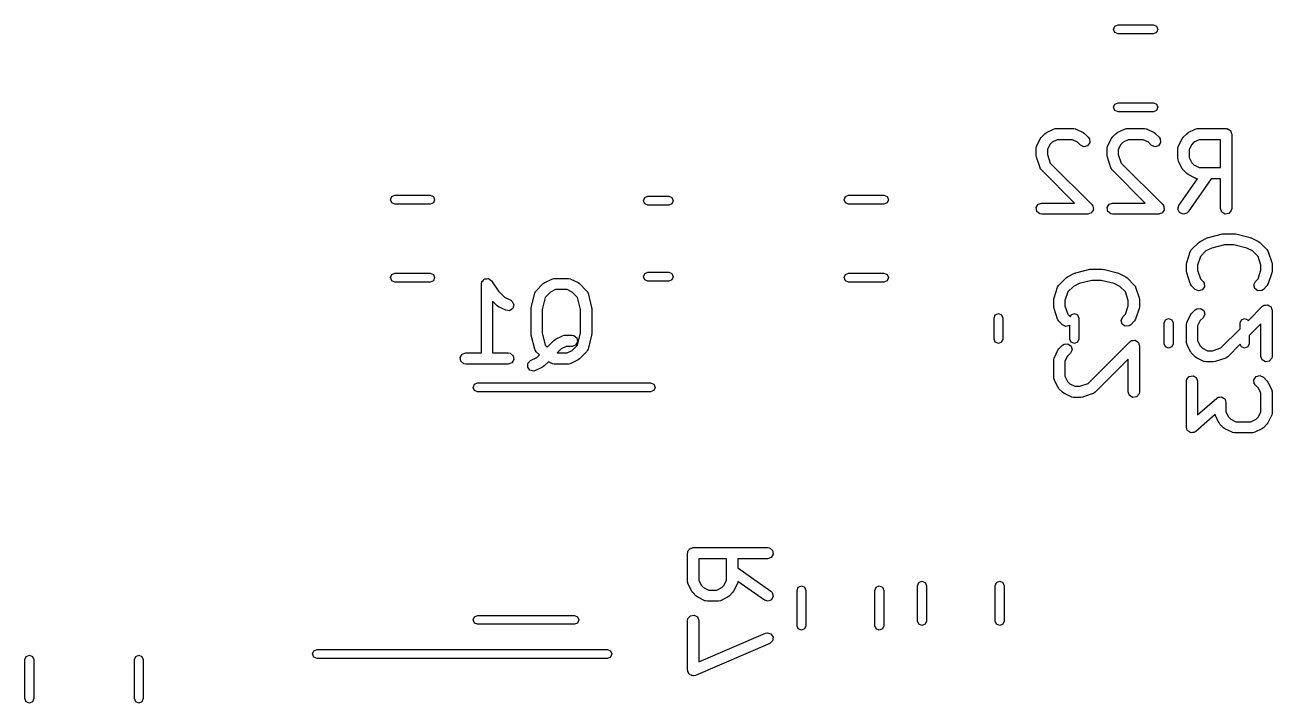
# Model space of a CAD drawing. Extents: x 0.17 to 5.44, y -2.52 to 1.79.
# Drawn here: x 0.175 to 0.835, y 1.165 to 1.523 of the extents above; entities that cross this region are included whole.
import ezdxf

# ---------------------------------------------------------------- set-up
doc = ezdxf.new("R2010")
doc.units = 0
doc.header["$MEASUREMENT"] = 0
doc.layers.add('BLACK', color=7, linetype='CONTINUOUS')

msp = doc.modelspace()

# ---------------------------------------------------------------- linework, layer by layer
at = {"layer": 'BLACK', "linetype": 'CONTINUOUS'}
for p, q in [((0.750797, 1.52057), (0.751489, 1.52224)), ((0.751489, 1.5189), (0.750797, 1.52057)), ((0.751489, 1.52224), (0.753159, 1.52293)), ((0.753159, 1.51821), (0.751489, 1.5189)), ((0.753159, 1.52293), (0.771841, 1.52293)), ((0.771841, 1.51821), (0.753159, 1.51821)), ((0.771841, 1.52293), (0.773511, 1.52224)), ((0.773511, 1.5189), (0.771841, 1.51821)), ((0.773511, 1.52224), (0.774203, 1.52057)), ((0.774203, 1.52057), (0.773511, 1.5189)), ((0.750797, 1.47943), (0.751489, 1.4811)), ((0.751489, 1.47776), (0.750797, 1.47943)), ((0.751489, 1.4811), (0.753159, 1.48179)), ((0.753159, 1.47707), (0.751489, 1.47776)), ((0.753159, 1.48179), (0.771841, 1.48179)), ((0.771841, 1.48179), (0.773511, 1.4811)), ((0.773511, 1.47776), (0.771841, 1.47707)), ((0.773511, 1.4811), (0.774203, 1.47943)), ((0.774203, 1.47943), (0.773511, 1.47776)), ((0.771841, 1.47707), (0.753159, 1.47707)), ((0.712606, 1.4636), (0.71448, 1.46547)), ((0.71448, 1.46547), (0.715203, 1.46598)), ((0.715203, 1.46598), (0.715248, 1.46603)), ((0.715248, 1.46603), (0.718997, 1.4679)), ((0.718997, 1.4679), (0.71998, 1.46819)), ((0.71998, 1.46819), (0.720152, 1.46815)), ((0.720152, 1.46815), (0.720318, 1.46821)), ((0.720318, 1.46821), (0.729692, 1.46821)), ((0.729692, 1.46821), (0.730701, 1.46804)), ((0.730701, 1.46804), (0.730837, 1.46792)), ((0.730837, 1.46792), (0.731012, 1.4679)), ((0.731012, 1.4679), (0.734762, 1.46603)), ((0.734762, 1.46603), (0.735471, 1.4655)), ((0.735471, 1.4655), (0.735529, 1.46547)), ((0.735529, 1.46547), (0.737404, 1.4636)), ((0.750101, 1.4636), (0.751976, 1.46547)), ((0.751976, 1.46547), (0.752699, 1.46598)), ((0.752699, 1.46598), (0.752743, 1.46603)), ((0.752743, 1.46603), (0.756493, 1.4679)), ((0.756493, 1.4679), (0.757475, 1.46819)), ((0.757475, 1.46819), (0.757647, 1.46815)), ((0.757647, 1.46815), (0.757813, 1.46821)), ((0.757813, 1.46821), (0.767187, 1.46821)), ((0.767187, 1.46821), (0.768197, 1.46804)), ((0.768197, 1.46804), (0.768332, 1.46792)), ((0.768332, 1.46792), (0.768507, 1.4679)), ((0.768507, 1.4679), (0.772257, 1.46603)), ((0.772257, 1.46603), (0.772966, 1.4655)), ((0.772966, 1.4655), (0.773024, 1.46547)), ((0.773024, 1.46547), (0.774899, 1.4636)), ((0.787596, 1.4636), (0.789471, 1.46547)), ((0.789471, 1.46547), (0.790194, 1.46598)), ((0.790194, 1.46598), (0.790238, 1.46603)), ((0.790238, 1.46603), (0.793988, 1.4679)), ((0.793988, 1.4679), (0.794971, 1.46819)), ((0.794971, 1.46819), (0.795142, 1.46815)), ((0.795142, 1.46815), (0.795308, 1.46821)), ((0.795308, 1.46821), (0.810306, 1.46821)), ((0.810306, 1.46821), (0.81069, 1.46815)), ((0.81069, 1.46815), (0.810819, 1.46817)), ((0.810819, 1.46817), (0.810933, 1.4681)), ((0.810933, 1.4681), (0.811316, 1.46804)), ((0.811316, 1.46804), (0.811904, 1.46754)), ((0.811904, 1.46754), (0.812568, 1.46716)), ((0.812568, 1.46716), (0.81266, 1.46691)), ((0.81266, 1.46691), (0.812864, 1.46674)), ((0.812864, 1.46674), (0.812997, 1.46598)), ((0.812997, 1.46598), (0.813259, 1.46526)), ((0.813259, 1.46526), (0.813259, 1.42589)), ((0.709866, 1.45776), (0.710044, 1.45877)), ((0.710044, 1.45877), (0.710157, 1.45891)), ((0.710157, 1.45891), (0.710178, 1.45908)), ((0.710178, 1.45908), (0.712052, 1.46283)), ((0.712052, 1.46283), (0.712578, 1.46354)), ((0.712578, 1.46354), (0.712606, 1.4636)), ((0.71712, 1.45976), (0.715771, 1.45706)), ((0.718317, 1.46096), (0.71712, 1.45976)), ((0.721015, 1.46231), (0.718317, 1.46096)), ((0.728995, 1.46231), (0.721015, 1.46231)), ((0.731692, 1.46096), (0.728995, 1.46231)), ((0.733228, 1.45942), (0.731692, 1.46096)), ((0.735059, 1.45857), (0.733228, 1.45942)), ((0.737009, 1.45909), (0.735059, 1.45857)), ((0.738168, 1.46075), (0.737009, 1.45909)), ((0.737404, 1.4636), (0.737992, 1.46276)), ((0.737992, 1.46276), (0.738168, 1.46075)), ((0.747361, 1.45776), (0.747539, 1.45877)), ((0.747539, 1.45877), (0.747653, 1.45891)), ((0.747653, 1.45891), (0.747673, 1.45908)), ((0.747673, 1.45908), (0.749548, 1.46283)), ((0.749548, 1.46283), (0.750074, 1.46354)), ((0.750074, 1.46354), (0.750101, 1.4636)), ((0.754616, 1.45976), (0.753267, 1.45706)), ((0.755813, 1.46096), (0.754616, 1.45976)), ((0.75851, 1.46231), (0.755813, 1.46096)), ((0.76649, 1.46231), (0.75851, 1.46231)), ((0.769187, 1.46096), (0.76649, 1.46231)), ((0.770723, 1.45942), (0.769187, 1.46096)), ((0.772554, 1.45857), (0.770723, 1.45942)), ((0.774505, 1.45909), (0.772554, 1.45857)), ((0.775663, 1.46075), (0.774505, 1.45909)), ((0.774899, 1.4636), (0.775487, 1.46276)), ((0.775487, 1.46276), (0.775663, 1.46075)), ((0.784857, 1.45776), (0.785035, 1.45877)), ((0.785035, 1.45877), (0.785148, 1.45891)), ((0.785148, 1.45891), (0.785168, 1.45908)), ((0.785168, 1.45908), (0.787043, 1.46283)), ((0.787043, 1.46283), (0.787569, 1.46354)), ((0.787569, 1.46354), (0.787596, 1.4636)), ((0.792111, 1.45976), (0.790762, 1.45706)), ((0.793308, 1.46096), (0.792111, 1.45976)), ((0.796005, 1.46231), (0.793308, 1.46096)), ((0.807354, 1.46231), (0.796005, 1.46231)), ((0.807354, 1.44759), (0.807354, 1.46231)), ((0.709866, 1.45401), (0.709866, 1.45776)), ((0.709888, 1.45395), (0.709866, 1.45401)), ((0.710017, 1.45308), (0.709888, 1.45395)), ((0.711892, 1.44745), (0.710017, 1.45308)), ((0.715771, 1.45706), (0.715771, 1.45449)), ((0.715771, 1.45449), (0.717274, 1.44998)), ((0.747361, 1.45401), (0.747361, 1.45776)), ((0.747383, 1.45395), (0.747361, 1.45401)), ((0.747513, 1.45308), (0.747383, 1.45395)), ((0.749388, 1.44745), (0.747513, 1.45308)), ((0.753267, 1.45706), (0.753267, 1.45449)), ((0.753267, 1.45449), (0.75477, 1.44998)), ((0.784857, 1.45214), (0.784857, 1.45776)), ((0.784917, 1.45197), (0.784857, 1.45214)), ((0.784876, 1.4518), (0.784917, 1.45197)), ((0.785168, 1.45082), (0.784876, 1.4518)), ((0.790762, 1.45706), (0.790762, 1.45283)), ((0.790762, 1.45283), (0.792111, 1.45014)), ((0.712002, 1.44732), (0.711892, 1.44745)), ((0.712017, 1.44714), (0.712002, 1.44732)), ((0.712606, 1.4463), (0.712017, 1.44714)), ((0.730062, 1.42884), (0.712606, 1.4463)), ((0.717274, 1.44998), (0.739279, 1.42798)), ((0.749497, 1.44732), (0.749388, 1.44745)), ((0.749513, 1.44714), (0.749497, 1.44732)), ((0.750101, 1.4463), (0.749513, 1.44714)), ((0.767557, 1.42884), (0.750101, 1.4463)), ((0.75477, 1.44998), (0.776774, 1.42798)), ((0.787043, 1.44707), (0.785168, 1.45082)), ((0.78709, 1.44702), (0.787043, 1.44707)), ((0.787596, 1.4463), (0.78709, 1.44702)), ((0.789471, 1.44443), (0.787596, 1.4463)), ((0.792111, 1.45014), (0.793308, 1.44894)), ((0.793308, 1.44894), (0.796005, 1.44759)), ((0.796005, 1.44759), (0.807354, 1.44759)), ((0.78539, 1.42758), (0.795267, 1.44169)), ((0.789529, 1.4444), (0.789471, 1.44443)), ((0.790238, 1.44387), (0.789529, 1.4444)), ((0.80247, 1.44169), (0.790228, 1.4242)), ((0.793988, 1.442), (0.790238, 1.44387)), ((0.794163, 1.44198), (0.793988, 1.442)), ((0.794298, 1.44186), (0.794163, 1.44198)), ((0.795267, 1.44169), (0.794298, 1.44186)), ((0.807354, 1.44169), (0.80247, 1.44169)), ((0.807354, 1.42589), (0.807354, 1.44169)), ((0.368297, 1.43057), (0.368989, 1.43224)), ((0.368989, 1.43224), (0.370659, 1.43293)), ((0.370659, 1.43293), (0.389341, 1.43293)), ((0.389341, 1.43293), (0.391011, 1.43224)), ((0.391011, 1.43224), (0.391703, 1.43057)), ((0.502103, 1.43008), (0.502795, 1.43175)), ((0.502795, 1.43175), (0.504465, 1.43244)), ((0.504465, 1.43244), (0.515535, 1.43244)), ((0.515535, 1.43244), (0.517205, 1.43175)), ((0.517205, 1.43175), (0.517897, 1.43008)), ((0.608297, 1.43057), (0.608989, 1.43224)), ((0.608989, 1.43224), (0.610659, 1.43293)), ((0.610659, 1.43293), (0.629341, 1.43293)), ((0.629341, 1.43293), (0.631011, 1.43224)), ((0.631011, 1.43224), (0.631703, 1.43057)), ((0.368989, 1.4289), (0.368297, 1.43057)), ((0.370659, 1.42821), (0.368989, 1.4289)), ((0.389341, 1.42821), (0.370659, 1.42821)), ((0.391011, 1.4289), (0.389341, 1.42821)), ((0.391703, 1.43057), (0.391011, 1.4289)), ((0.502795, 1.42841), (0.502103, 1.43008)), ((0.504465, 1.42772), (0.502795, 1.42841)), ((0.515535, 1.42772), (0.504465, 1.42772)), ((0.517205, 1.42841), (0.515535, 1.42772)), ((0.517897, 1.43008), (0.517205, 1.42841)), ((0.608989, 1.4289), (0.608297, 1.43057)), ((0.610659, 1.42821), (0.608989, 1.4289)), ((0.629341, 1.42821), (0.610659, 1.42821)), ((0.631011, 1.4289), (0.629341, 1.42821)), ((0.631703, 1.43057), (0.631011, 1.4289)), ((0.709911, 1.4264), (0.710921, 1.42815)), ((0.710262, 1.42441), (0.709911, 1.4264)), ((0.710921, 1.42815), (0.712819, 1.42884)), ((0.712819, 1.42884), (0.730062, 1.42884)), ((0.739279, 1.42798), (0.739648, 1.42745)), ((0.740043, 1.42513), (0.739533, 1.4244)), ((0.739648, 1.42745), (0.739748, 1.42737)), ((0.739748, 1.42737), (0.739762, 1.42729)), ((0.739762, 1.42729), (0.739867, 1.42714)), ((0.739867, 1.42714), (0.739944, 1.42625)), ((0.739944, 1.42625), (0.740099, 1.42538)), ((0.740099, 1.42538), (0.740031, 1.42526)), ((0.740031, 1.42526), (0.740043, 1.42513)), ((0.747406, 1.4264), (0.748416, 1.42815)), ((0.747757, 1.42441), (0.747406, 1.4264)), ((0.748416, 1.42815), (0.750314, 1.42884)), ((0.750314, 1.42884), (0.767557, 1.42884)), ((0.776774, 1.42798), (0.777144, 1.42745)), ((0.777538, 1.42513), (0.777028, 1.4244)), ((0.777144, 1.42745), (0.777243, 1.42737)), ((0.777243, 1.42737), (0.777257, 1.42729)), ((0.777257, 1.42729), (0.777362, 1.42714)), ((0.777362, 1.42714), (0.777439, 1.42625)), ((0.777439, 1.42625), (0.777594, 1.42538)), ((0.777594, 1.42538), (0.777526, 1.42526)), ((0.777526, 1.42526), (0.777538, 1.42513)), ((0.784868, 1.42563), (0.78539, 1.42758)), ((0.785722, 1.4238), (0.784868, 1.42563)), ((0.808045, 1.42399), (0.807354, 1.42589)), ((0.813081, 1.42488), (0.811783, 1.42333)), ((0.813259, 1.42589), (0.813081, 1.42488)), ((0.711809, 1.42312), (0.710262, 1.42441)), ((0.712819, 1.42294), (0.711809, 1.42312)), ((0.737191, 1.42294), (0.712819, 1.42294)), ((0.738026, 1.42324), (0.737191, 1.42294)), ((0.738884, 1.42347), (0.738026, 1.42324)), ((0.738962, 1.42358), (0.738884, 1.42347)), ((0.739089, 1.42363), (0.738962, 1.42358)), ((0.739533, 1.4244), (0.739089, 1.42363)), ((0.749304, 1.42312), (0.747757, 1.42441)), ((0.750314, 1.42294), (0.749304, 1.42312)), ((0.774686, 1.42294), (0.750314, 1.42294)), ((0.775521, 1.42324), (0.774686, 1.42294)), ((0.77638, 1.42347), (0.775521, 1.42324)), ((0.776457, 1.42358), (0.77638, 1.42347)), ((0.776584, 1.42363), (0.776457, 1.42358)), ((0.777028, 1.4244), (0.776584, 1.42363)), ((0.787552, 1.42295), (0.785722, 1.4238)), ((0.789503, 1.42347), (0.787552, 1.42295)), ((0.790228, 1.4242), (0.789503, 1.42347)), ((0.809794, 1.42298), (0.808045, 1.42399)), ((0.811783, 1.42333), (0.809794, 1.42298)), ((0.800956, 1.41067), (0.808455, 1.41255)), ((0.808455, 1.41255), (0.809043, 1.41259)), ((0.809043, 1.41259), (0.809171, 1.41263)), ((0.809171, 1.41263), (0.814796, 1.41263)), ((0.814796, 1.41263), (0.815376, 1.41253)), ((0.815376, 1.41253), (0.815512, 1.41255)), ((0.815512, 1.41255), (0.823011, 1.41067)), ((0.792085, 1.40427), (0.795835, 1.40802)), ((0.795835, 1.40802), (0.796558, 1.40853)), ((0.796558, 1.40853), (0.796602, 1.40857)), ((0.796602, 1.40857), (0.800352, 1.41045)), ((0.802703, 1.40502), (0.799672, 1.40351)), ((0.800352, 1.41045), (0.80084, 1.41059)), ((0.80084, 1.41059), (0.800956, 1.41067)), ((0.809535, 1.40673), (0.802703, 1.40502)), ((0.814432, 1.40673), (0.809535, 1.40673)), ((0.821264, 1.40502), (0.814432, 1.40673)), ((0.824295, 1.40351), (0.821264, 1.40502)), ((0.823011, 1.41067), (0.823476, 1.41046)), ((0.823476, 1.41046), (0.823615, 1.41045)), ((0.823615, 1.41045), (0.827365, 1.40857)), ((0.827365, 1.40857), (0.828074, 1.40805)), ((0.828074, 1.40805), (0.828132, 1.40802)), ((0.828132, 1.40802), (0.831882, 1.40427)), ((0.789497, 1.39749), (0.791372, 1.40312)), ((0.791372, 1.40312), (0.79186, 1.40402)), ((0.79186, 1.40402), (0.792011, 1.40411)), ((0.792011, 1.40411), (0.792085, 1.40427)), ((0.796754, 1.40059), (0.795251, 1.39608)), ((0.799672, 1.40351), (0.796754, 1.40059)), ((0.827213, 1.40059), (0.824295, 1.40351)), ((0.828716, 1.39608), (0.827213, 1.40059)), ((0.831882, 1.40427), (0.83247, 1.40343)), ((0.83247, 1.40343), (0.832485, 1.40325)), ((0.832485, 1.40325), (0.832595, 1.40312)), ((0.832595, 1.40312), (0.83447, 1.39749)), ((0.502795, 1.39159), (0.504465, 1.39228)), ((0.504465, 1.39228), (0.515535, 1.39228)), ((0.515535, 1.39228), (0.517205, 1.39159)), ((0.730194, 1.3917), (0.730683, 1.39185)), ((0.730683, 1.39185), (0.730799, 1.39192)), ((0.730799, 1.39192), (0.738298, 1.3938)), ((0.738298, 1.3938), (0.738886, 1.39384)), ((0.738886, 1.39384), (0.739014, 1.39389)), ((0.739014, 1.39389), (0.744638, 1.39389)), ((0.744638, 1.39389), (0.745219, 1.39378)), ((0.745219, 1.39378), (0.745354, 1.3938)), ((0.745354, 1.3938), (0.752853, 1.39192)), ((0.752853, 1.39192), (0.753319, 1.39172)), ((0.789346, 1.39656), (0.789499, 1.39743)), ((0.789346, 1.39281), (0.789346, 1.39656)), ((0.789368, 1.39275), (0.789346, 1.39281)), ((0.789497, 1.39187), (0.789368, 1.39275)), ((0.789499, 1.39743), (0.789497, 1.39749)), ((0.791372, 1.38625), (0.789497, 1.39187)), ((0.795251, 1.39608), (0.795251, 1.39329)), ((0.795251, 1.39329), (0.796754, 1.38878)), ((0.827213, 1.38878), (0.828716, 1.39329)), ((0.828716, 1.39329), (0.828716, 1.39608)), ((0.83447, 1.39187), (0.832595, 1.38625)), ((0.834621, 1.39281), (0.834468, 1.39194)), ((0.834468, 1.39194), (0.83447, 1.39187)), ((0.83447, 1.39749), (0.834599, 1.39662)), ((0.834599, 1.39662), (0.834621, 1.39656)), ((0.834621, 1.39656), (0.834621, 1.39281)), ((0.368297, 1.38943), (0.368989, 1.3911)), ((0.368989, 1.38776), (0.368297, 1.38943)), ((0.368989, 1.3911), (0.370659, 1.39179)), ((0.370659, 1.38707), (0.368989, 1.38776)), ((0.370659, 1.39179), (0.389341, 1.39179)), ((0.389341, 1.38707), (0.370659, 1.38707)), ((0.389341, 1.39179), (0.391011, 1.3911)), ((0.391011, 1.38776), (0.389341, 1.38707)), ((0.391011, 1.3911), (0.391703, 1.38943)), ((0.391703, 1.38943), (0.391011, 1.38776)), ((0.416425, 1.38605), (0.416603, 1.38706)), ((0.416425, 1.34963), (0.416425, 1.38605)), ((0.416603, 1.38706), (0.416712, 1.38719)), ((0.416712, 1.38719), (0.416731, 1.38736)), ((0.416731, 1.38736), (0.41735, 1.38795)), ((0.41735, 1.38795), (0.417901, 1.38861)), ((0.417901, 1.38861), (0.418068, 1.38863)), ((0.418068, 1.38863), (0.418191, 1.38875)), ((0.418191, 1.38875), (0.419046, 1.38881)), ((0.419046, 1.38881), (0.41989, 1.38896)), ((0.41989, 1.38896), (0.420037, 1.38887)), ((0.420037, 1.38887), (0.420207, 1.38888)), ((0.420207, 1.38888), (0.420897, 1.38837)), ((0.420897, 1.38837), (0.421639, 1.38795)), ((0.421639, 1.38795), (0.421698, 1.38779)), ((0.421698, 1.38779), (0.421834, 1.38769)), ((0.421834, 1.38769), (0.425422, 1.3823)), ((0.445411, 1.38251), (0.449161, 1.38626)), ((0.449161, 1.38626), (0.449884, 1.38677)), ((0.449884, 1.38677), (0.449928, 1.38681)), ((0.449928, 1.38681), (0.453678, 1.38869)), ((0.453678, 1.38869), (0.454661, 1.38898)), ((0.454661, 1.38898), (0.454832, 1.38894)), ((0.454832, 1.38894), (0.454998, 1.389)), ((0.454998, 1.389), (0.462497, 1.389)), ((0.462497, 1.389), (0.463507, 1.38882)), ((0.463507, 1.38882), (0.463642, 1.38871)), ((0.463642, 1.38871), (0.463818, 1.38869)), ((0.463818, 1.38869), (0.467567, 1.38681)), ((0.467567, 1.38681), (0.468276, 1.38629)), ((0.468276, 1.38629), (0.468335, 1.38626)), ((0.468335, 1.38626), (0.472084, 1.38251)), ((0.502103, 1.38992), (0.502795, 1.39159)), ((0.502795, 1.38825), (0.502103, 1.38992)), ((0.504465, 1.38756), (0.502795, 1.38825)), ((0.515535, 1.38756), (0.504465, 1.38756)), ((0.517205, 1.38825), (0.515535, 1.38756)), ((0.517205, 1.39159), (0.517897, 1.38992)), ((0.517897, 1.38992), (0.517205, 1.38825)), ((0.608297, 1.38943), (0.608989, 1.3911)), ((0.608989, 1.38776), (0.608297, 1.38943)), ((0.608989, 1.3911), (0.610659, 1.39179)), ((0.610659, 1.38707), (0.608989, 1.38776)), ((0.610659, 1.39179), (0.629341, 1.39179)), ((0.629341, 1.38707), (0.610659, 1.38707)), ((0.629341, 1.39179), (0.631011, 1.3911)), ((0.631011, 1.38776), (0.629341, 1.38707)), ((0.631011, 1.3911), (0.631703, 1.38943)), ((0.631703, 1.38943), (0.631011, 1.38776)), ((0.721215, 1.38437), (0.721703, 1.38527)), ((0.721703, 1.38527), (0.721853, 1.38536)), ((0.721853, 1.38536), (0.721928, 1.38552)), ((0.721928, 1.38552), (0.725677, 1.38927)), ((0.725677, 1.38927), (0.726401, 1.38978)), ((0.726401, 1.38978), (0.726445, 1.38983)), ((0.726445, 1.38983), (0.730194, 1.3917)), ((0.732545, 1.38627), (0.729514, 1.38476)), ((0.739377, 1.38798), (0.732545, 1.38627)), ((0.744275, 1.38798), (0.739377, 1.38798)), ((0.751107, 1.38627), (0.744275, 1.38798)), ((0.754138, 1.38476), (0.751107, 1.38627)), ((0.753319, 1.39172), (0.753458, 1.3917)), ((0.753458, 1.3917), (0.757207, 1.38983)), ((0.757207, 1.38983), (0.757916, 1.3893)), ((0.757916, 1.3893), (0.757975, 1.38927)), ((0.757975, 1.38927), (0.761724, 1.38552)), ((0.761724, 1.38552), (0.762312, 1.38468)), ((0.791482, 1.38611), (0.791372, 1.38625)), ((0.791497, 1.38594), (0.791482, 1.38611)), ((0.792085, 1.3851), (0.791497, 1.38594)), ((0.796754, 1.38878), (0.798136, 1.3874)), ((0.798136, 1.3874), (0.798724, 1.38656)), ((0.798724, 1.38656), (0.7989, 1.38455)), ((0.824977, 1.38557), (0.825831, 1.3874)), ((0.8255, 1.38362), (0.824977, 1.38557)), ((0.825831, 1.3874), (0.827213, 1.38878)), ((0.831956, 1.38526), (0.831882, 1.3851)), ((0.832107, 1.38535), (0.831956, 1.38526)), ((0.832595, 1.38625), (0.832107, 1.38535)), ((0.425422, 1.3823), (0.428626, 1.3791)), ((0.428626, 1.3791), (0.431947, 1.37744)), ((0.44276, 1.37364), (0.444634, 1.38114)), ((0.444634, 1.38114), (0.445052, 1.38208)), ((0.445052, 1.38208), (0.445288, 1.38225)), ((0.445288, 1.38225), (0.445411, 1.38251)), ((0.450165, 1.37891), (0.448577, 1.37256)), ((0.452998, 1.38175), (0.450165, 1.37891)), ((0.455695, 1.3831), (0.452998, 1.38175)), ((0.4618, 1.3831), (0.455695, 1.3831)), ((0.464498, 1.38175), (0.4618, 1.3831)), ((0.46733, 1.37891), (0.464498, 1.38175)), ((0.468918, 1.37256), (0.46733, 1.37891)), ((0.472084, 1.38251), (0.472672, 1.38167)), ((0.472672, 1.38167), (0.472698, 1.38138)), ((0.472698, 1.38138), (0.472861, 1.38114)), ((0.472861, 1.38114), (0.474736, 1.37364)), ((0.719188, 1.37781), (0.719341, 1.37868)), ((0.71934, 1.37874), (0.721215, 1.38437)), ((0.719341, 1.37868), (0.71934, 1.37874)), ((0.726597, 1.38184), (0.725094, 1.37733)), ((0.729514, 1.38476), (0.726597, 1.38184)), ((0.757055, 1.38184), (0.754138, 1.38476)), ((0.758558, 1.37733), (0.757055, 1.38184)), ((0.762312, 1.38468), (0.762328, 1.38451)), ((0.762328, 1.38451), (0.762437, 1.38437)), ((0.762437, 1.38437), (0.764312, 1.37874)), ((0.764312, 1.37874), (0.764442, 1.37787)), ((0.79396, 1.38322), (0.792085, 1.3851)), ((0.795791, 1.38237), (0.79396, 1.38322)), ((0.797742, 1.38289), (0.795791, 1.38237)), ((0.7989, 1.38455), (0.797742, 1.38289)), ((0.827155, 1.38246), (0.8255, 1.38362)), ((0.829167, 1.38263), (0.827155, 1.38246)), ((0.830007, 1.38322), (0.829167, 1.38263)), ((0.831882, 1.3851), (0.830007, 1.38322)), ((0.424789, 1.37459), (0.42233, 1.37704)), ((0.42233, 1.37704), (0.42233, 1.34963)), ((0.424847, 1.37456), (0.424789, 1.37459)), ((0.425556, 1.37403), (0.424847, 1.37456)), ((0.429306, 1.37216), (0.425556, 1.37403)), ((0.431312, 1.37193), (0.429306, 1.37216)), ((0.432998, 1.37304), (0.431312, 1.37193)), ((0.431947, 1.37744), (0.43277, 1.37683)), ((0.43277, 1.37683), (0.433574, 1.37498)), ((0.433574, 1.37498), (0.432998, 1.37304)), ((0.442672, 1.37292), (0.442774, 1.3735)), ((0.442672, 1.3598), (0.442672, 1.37292)), ((0.442774, 1.3735), (0.44276, 1.37364)), ((0.448577, 1.37256), (0.448577, 1.36016)), ((0.468918, 1.36016), (0.468918, 1.37256)), ((0.474736, 1.37364), (0.474777, 1.37305)), ((0.474777, 1.37305), (0.474824, 1.37292)), ((0.474824, 1.37292), (0.474824, 1.3598)), ((0.719188, 1.37406), (0.719188, 1.37781)), ((0.71921, 1.374), (0.719188, 1.37406)), ((0.71934, 1.37313), (0.71921, 1.374)), ((0.721215, 1.3675), (0.71934, 1.37313)), ((0.725094, 1.37733), (0.725094, 1.37454)), ((0.725094, 1.37454), (0.726597, 1.37003)), ((0.757055, 1.37003), (0.758558, 1.37454)), ((0.758558, 1.37454), (0.758558, 1.37733)), ((0.764312, 1.37313), (0.762437, 1.3675)), ((0.764464, 1.37406), (0.76431, 1.37319)), ((0.76431, 1.37319), (0.764312, 1.37313)), ((0.764442, 1.37787), (0.764464, 1.37781)), ((0.764464, 1.37781), (0.764464, 1.37406)), ((0.792085, 1.37052), (0.79396, 1.3724)), ((0.79396, 1.3724), (0.7948, 1.37299)), ((0.7948, 1.37299), (0.796812, 1.37316)), ((0.796812, 1.37316), (0.798467, 1.372)), ((0.821972, 1.36667), (0.829581, 1.37427)), ((0.829581, 1.37427), (0.830109, 1.37464)), ((0.830109, 1.37464), (0.830192, 1.37474)), ((0.830192, 1.37474), (0.830271, 1.37476)), ((0.830271, 1.37476), (0.830421, 1.37486)), ((0.830421, 1.37486), (0.831306, 1.37494)), ((0.831306, 1.37494), (0.832181, 1.37509)), ((0.832181, 1.37509), (0.832298, 1.37503)), ((0.832298, 1.37503), (0.832433, 1.37504)), ((0.832433, 1.37504), (0.833161, 1.37453)), ((0.833161, 1.37453), (0.83393, 1.37408)), ((0.83393, 1.37408), (0.833977, 1.37396)), ((0.833977, 1.37396), (0.834087, 1.37388)), ((0.834087, 1.37388), (0.834317, 1.37302)), ((0.834317, 1.37302), (0.834621, 1.37219)), ((0.834621, 1.37219), (0.834621, 1.34781)), ((0.687559, 1.36803), (0.688251, 1.3697)), ((0.687559, 1.35697), (0.687559, 1.36803)), ((0.688251, 1.3697), (0.689921, 1.3704)), ((0.689921, 1.3704), (0.691592, 1.3697)), ((0.691592, 1.3697), (0.692283, 1.36803)), ((0.692283, 1.36803), (0.692283, 1.35697)), ((0.721324, 1.36736), (0.721215, 1.3675)), ((0.72134, 1.36719), (0.721324, 1.36736)), ((0.721928, 1.36635), (0.72134, 1.36719)), ((0.723803, 1.36447), (0.721928, 1.36635)), ((0.726597, 1.37003), (0.727973, 1.36865)), ((0.727973, 1.36865), (0.728408, 1.3697)), ((0.728408, 1.3697), (0.730079, 1.3704)), ((0.730079, 1.3704), (0.731749, 1.3697)), ((0.731749, 1.3697), (0.732441, 1.36803)), ((0.732441, 1.36803), (0.732441, 1.35697)), ((0.75482, 1.36682), (0.755674, 1.36865)), ((0.755343, 1.36487), (0.75482, 1.36682)), ((0.755674, 1.36865), (0.757055, 1.37003)), ((0.761724, 1.36635), (0.759849, 1.36447)), ((0.761799, 1.36651), (0.761724, 1.36635)), ((0.761949, 1.3666), (0.761799, 1.36651)), ((0.762437, 1.3675), (0.761949, 1.3666)), ((0.777559, 1.36553), (0.778251, 1.3672)), ((0.777559, 1.35447), (0.777559, 1.36553)), ((0.778251, 1.3672), (0.779921, 1.3679)), ((0.779921, 1.3679), (0.781592, 1.3672)), ((0.781592, 1.3672), (0.782283, 1.36553)), ((0.782283, 1.36553), (0.782283, 1.35447)), ((0.789346, 1.36469), (0.789524, 1.3657)), ((0.789524, 1.3657), (0.789637, 1.36583)), ((0.789637, 1.36583), (0.789657, 1.36601)), ((0.789657, 1.36601), (0.791532, 1.36976)), ((0.791532, 1.36976), (0.792058, 1.37047)), ((0.792058, 1.37047), (0.792085, 1.37052)), ((0.7966, 1.36669), (0.795251, 1.36399)), ((0.798136, 1.36822), (0.7966, 1.36669)), ((0.798989, 1.37005), (0.798136, 1.36822)), ((0.798467, 1.372), (0.798989, 1.37005)), ((0.817717, 1.36553), (0.818408, 1.3672)), ((0.817717, 1.36241), (0.817717, 1.36553)), ((0.818408, 1.3672), (0.820079, 1.3679)), ((0.820079, 1.3679), (0.821749, 1.3672)), ((0.821749, 1.3672), (0.821972, 1.36667)), ((0.442718, 1.35967), (0.442672, 1.3598)), ((0.44276, 1.35909), (0.442718, 1.35967)), ((0.444634, 1.35159), (0.44276, 1.35909)), ((0.448577, 1.36016), (0.450165, 1.35381)), ((0.459302, 1.35869), (0.460285, 1.35899)), ((0.460285, 1.35899), (0.460456, 1.35894)), ((0.460456, 1.35894), (0.460622, 1.359)), ((0.460622, 1.359), (0.464372, 1.359)), ((0.464372, 1.359), (0.465382, 1.35883)), ((0.465382, 1.35883), (0.466929, 1.35753)), ((0.46733, 1.35381), (0.468918, 1.36016)), ((0.474736, 1.35909), (0.472861, 1.35159)), ((0.474824, 1.3598), (0.474721, 1.35922)), ((0.474721, 1.35922), (0.474736, 1.35909)), ((0.725633, 1.36362), (0.723803, 1.36447)), ((0.727584, 1.36414), (0.725633, 1.36362)), ((0.727717, 1.36433), (0.727584, 1.36414)), ((0.727717, 1.35697), (0.727717, 1.36433)), ((0.756997, 1.36371), (0.755343, 1.36487)), ((0.759009, 1.36389), (0.756997, 1.36371)), ((0.759849, 1.36447), (0.759009, 1.36389)), ((0.789346, 1.35531), (0.789346, 1.36469)), ((0.795251, 1.36399), (0.795251, 1.35601)), ((0.807576, 1.35227), (0.817717, 1.36241)), ((0.828716, 1.36506), (0.822441, 1.35878)), ((0.828716, 1.34781), (0.828716, 1.36506)), ((0.450165, 1.35381), (0.451249, 1.35273)), ((0.451249, 1.35273), (0.454785, 1.35626)), ((0.454785, 1.35626), (0.455508, 1.35677)), ((0.455508, 1.35677), (0.455552, 1.35682)), ((0.455552, 1.35682), (0.459302, 1.35869)), ((0.461319, 1.3531), (0.458622, 1.35175)), ((0.464372, 1.3531), (0.461319, 1.3531)), ((0.46627, 1.35379), (0.464372, 1.3531)), ((0.464498, 1.35098), (0.46733, 1.35381)), ((0.46728, 1.35554), (0.46627, 1.35379)), ((0.466929, 1.35753), (0.46728, 1.35554)), ((0.688251, 1.3553), (0.687559, 1.35697)), ((0.689921, 1.3546), (0.688251, 1.3553)), ((0.691592, 1.3553), (0.689921, 1.3546)), ((0.692283, 1.35697), (0.691592, 1.3553)), ((0.721928, 1.35178), (0.723803, 1.35365)), ((0.723803, 1.35365), (0.724643, 1.35424)), ((0.724643, 1.35424), (0.726655, 1.35442)), ((0.726655, 1.35442), (0.728309, 1.35326)), ((0.728408, 1.3553), (0.727717, 1.35697)), ((0.728309, 1.35326), (0.728832, 1.35131)), ((0.730079, 1.3546), (0.728408, 1.3553)), ((0.731749, 1.3553), (0.730079, 1.3546)), ((0.732441, 1.35697), (0.731749, 1.3553)), ((0.737419, 1.33352), (0.759423, 1.35553)), ((0.759423, 1.35553), (0.759951, 1.3559)), ((0.759951, 1.3559), (0.760035, 1.356)), ((0.760035, 1.356), (0.760113, 1.35601)), ((0.760113, 1.35601), (0.760263, 1.35611)), ((0.760263, 1.35611), (0.761149, 1.35619)), ((0.761149, 1.35619), (0.762024, 1.35635)), ((0.762024, 1.35635), (0.762141, 1.35628)), ((0.762141, 1.35628), (0.762275, 1.35629)), ((0.762275, 1.35629), (0.763003, 1.35578)), ((0.763003, 1.35578), (0.763773, 1.35534)), ((0.763773, 1.35534), (0.763819, 1.35521)), ((0.763819, 1.35521), (0.76393, 1.35513)), ((0.76393, 1.35513), (0.76416, 1.35427)), ((0.76416, 1.35427), (0.764464, 1.35344)), ((0.764464, 1.35344), (0.764464, 1.32907)), ((0.778251, 1.3528), (0.777559, 1.35447)), ((0.779921, 1.3521), (0.778251, 1.3528)), ((0.781592, 1.3528), (0.779921, 1.3521)), ((0.782283, 1.35447), (0.781592, 1.3528)), ((0.789406, 1.35515), (0.789346, 1.35531)), ((0.789365, 1.35498), (0.789406, 1.35515)), ((0.789657, 1.35399), (0.789365, 1.35498)), ((0.791532, 1.35024), (0.789657, 1.35399)), ((0.795251, 1.35601), (0.7966, 1.35331)), ((0.7966, 1.35331), (0.797797, 1.35212)), ((0.803068, 1.35077), (0.807576, 1.35227)), ((0.817836, 1.35418), (0.811259, 1.3476)), ((0.818408, 1.3528), (0.817836, 1.35418)), ((0.820079, 1.3521), (0.818408, 1.3528)), ((0.821749, 1.3528), (0.820079, 1.3521)), ((0.822441, 1.35447), (0.821749, 1.3528)), ((0.822441, 1.35878), (0.822441, 1.35447)), ((0.405221, 1.34719), (0.406231, 1.34894)), ((0.405572, 1.3452), (0.405221, 1.34719)), ((0.406231, 1.34894), (0.408129, 1.34963)), ((0.408129, 1.34963), (0.416425, 1.34963)), ((0.42233, 1.34963), (0.430626, 1.34963)), ((0.430626, 1.34963), (0.431636, 1.34945)), ((0.431636, 1.34945), (0.433183, 1.34815)), ((0.433534, 1.34617), (0.432524, 1.34442)), ((0.433183, 1.34815), (0.433534, 1.34617)), ((0.442429, 1.34557), (0.44575, 1.34723)), ((0.444798, 1.35134), (0.444634, 1.35159)), ((0.444823, 1.35105), (0.444798, 1.35134)), ((0.445411, 1.35021), (0.444823, 1.35105)), ((0.447073, 1.34855), (0.445411, 1.35021)), ((0.44575, 1.34723), (0.447073, 1.34855)), ((0.458622, 1.35175), (0.456502, 1.34963)), ((0.456502, 1.34963), (0.4618, 1.34963)), ((0.4618, 1.34963), (0.464498, 1.35098)), ((0.467567, 1.34591), (0.463818, 1.34404)), ((0.467612, 1.34596), (0.467567, 1.34591)), ((0.468335, 1.34646), (0.467612, 1.34596)), ((0.472084, 1.35021), (0.468335, 1.34646)), ((0.472207, 1.35048), (0.472084, 1.35021)), ((0.472443, 1.35065), (0.472207, 1.35048)), ((0.472861, 1.35159), (0.472443, 1.35065)), ((0.719188, 1.34594), (0.719366, 1.34695)), ((0.719188, 1.33657), (0.719188, 1.34594)), ((0.719366, 1.34695), (0.71948, 1.34708)), ((0.71948, 1.34708), (0.7195, 1.34726)), ((0.7195, 1.34726), (0.721375, 1.35101)), ((0.721375, 1.35101), (0.721901, 1.35172)), ((0.721901, 1.35172), (0.721928, 1.35178)), ((0.726442, 1.34794), (0.725094, 1.34524)), ((0.727978, 1.34948), (0.726442, 1.34794)), ((0.728832, 1.35131), (0.727978, 1.34948)), ((0.758558, 1.34631), (0.741102, 1.32885)), ((0.758558, 1.32907), (0.758558, 1.34631)), ((0.791579, 1.3502), (0.791532, 1.35024)), ((0.792085, 1.34948), (0.791579, 1.3502)), ((0.79396, 1.3476), (0.792085, 1.34948)), ((0.794018, 1.34757), (0.79396, 1.3476)), ((0.794727, 1.34705), (0.794018, 1.34757)), ((0.798477, 1.34517), (0.794727, 1.34705)), ((0.797797, 1.35212), (0.800495, 1.35077)), ((0.800495, 1.35077), (0.803068, 1.35077)), ((0.810105, 1.34689), (0.804481, 1.34501)), ((0.810243, 1.347), (0.810105, 1.34689)), ((0.810419, 1.34701), (0.810243, 1.347)), ((0.811259, 1.3476), (0.810419, 1.34701)), ((0.829407, 1.34592), (0.828716, 1.34781)), ((0.831156, 1.34491), (0.829407, 1.34592)), ((0.834443, 1.3468), (0.833145, 1.34526)), ((0.834621, 1.34781), (0.834443, 1.3468)), ((0.407119, 1.3439), (0.405572, 1.3452)), ((0.408129, 1.34373), (0.407119, 1.3439)), ((0.430626, 1.34373), (0.408129, 1.34373)), ((0.432524, 1.34442), (0.430626, 1.34373)), ((0.440919, 1.34209), (0.44104, 1.3441)), ((0.442123, 1.34046), (0.440919, 1.34209)), ((0.44104, 1.3441), (0.442429, 1.34557)), ((0.444087, 1.33999), (0.442123, 1.34046)), ((0.44507, 1.34029), (0.444087, 1.33999)), ((0.44882, 1.34216), (0.44507, 1.34029)), ((0.448864, 1.34221), (0.44882, 1.34216)), ((0.449587, 1.34272), (0.448864, 1.34221)), ((0.451832, 1.34496), (0.449587, 1.34272)), ((0.453678, 1.34404), (0.451832, 1.34496)), ((0.453853, 1.34402), (0.453678, 1.34404)), ((0.453988, 1.3439), (0.453853, 1.34402)), ((0.454998, 1.34373), (0.453988, 1.3439)), ((0.462497, 1.34373), (0.454998, 1.34373)), ((0.462663, 1.34379), (0.462497, 1.34373)), ((0.462835, 1.34374), (0.462663, 1.34379)), ((0.463818, 1.34404), (0.462835, 1.34374)), ((0.725094, 1.34524), (0.725094, 1.33726)), ((0.798652, 1.34515), (0.798477, 1.34517)), ((0.798788, 1.34504), (0.798652, 1.34515)), ((0.799798, 1.34486), (0.798788, 1.34504)), ((0.803547, 1.34486), (0.799798, 1.34486)), ((0.803608, 1.34488), (0.803547, 1.34486)), ((0.804481, 1.34501), (0.803608, 1.34488)), ((0.833145, 1.34526), (0.831156, 1.34491)), ((0.412047, 1.33142), (0.412739, 1.33309)), ((0.412739, 1.33309), (0.414409, 1.33378)), ((0.414409, 1.33378), (0.505945, 1.33378)), ((0.505945, 1.33378), (0.507615, 1.33309)), ((0.507615, 1.33309), (0.508307, 1.33142)), ((0.719249, 1.3364), (0.719188, 1.33657)), ((0.719208, 1.33623), (0.719249, 1.3364)), ((0.7195, 1.33524), (0.719208, 1.33623)), ((0.721375, 1.3315), (0.7195, 1.33524)), ((0.725094, 1.33726), (0.726442, 1.33456)), ((0.726442, 1.33456), (0.72764, 1.33337)), ((0.72764, 1.33337), (0.730337, 1.33202)), ((0.73291, 1.33202), (0.737419, 1.33352)), ((0.789346, 1.33469), (0.789524, 1.3357)), ((0.789346, 1.31032), (0.789346, 1.33469)), ((0.789524, 1.3357), (0.790822, 1.33725)), ((0.790822, 1.33725), (0.792811, 1.3376)), ((0.792811, 1.3376), (0.79456, 1.33659)), ((0.79456, 1.33659), (0.795251, 1.33469)), ((0.795251, 1.33469), (0.795251, 1.31683)), ((0.825067, 1.33545), (0.826225, 1.33711)), ((0.825243, 1.33344), (0.825067, 1.33545)), ((0.825831, 1.3326), (0.825243, 1.33344)), ((0.827367, 1.33107), (0.825831, 1.3326)), ((0.826225, 1.33711), (0.828176, 1.33763)), ((0.828176, 1.33763), (0.830007, 1.33678)), ((0.830007, 1.33678), (0.831882, 1.3349)), ((0.831882, 1.3349), (0.832388, 1.33418)), ((0.832388, 1.33418), (0.832435, 1.33414)), ((0.832435, 1.33414), (0.83431, 1.33039)), ((0.412739, 1.32975), (0.412047, 1.33142)), ((0.414409, 1.32906), (0.412739, 1.32975)), ((0.505945, 1.32906), (0.414409, 1.32906)), ((0.507615, 1.32975), (0.505945, 1.32906)), ((0.508307, 1.33142), (0.507615, 1.32975)), ((0.721422, 1.33145), (0.721375, 1.3315)), ((0.721928, 1.33073), (0.721422, 1.33145)), ((0.723803, 1.32885), (0.721928, 1.33073)), ((0.723861, 1.32883), (0.723803, 1.32885)), ((0.72457, 1.3283), (0.723861, 1.32883)), ((0.72832, 1.32643), (0.72457, 1.3283)), ((0.728495, 1.32641), (0.72832, 1.32643)), ((0.72863, 1.32629), (0.728495, 1.32641)), ((0.72964, 1.32611), (0.72863, 1.32629)), ((0.73339, 1.32611), (0.72964, 1.32611)), ((0.730337, 1.33202), (0.73291, 1.33202)), ((0.73345, 1.32614), (0.73339, 1.32611)), ((0.734323, 1.32627), (0.73345, 1.32614)), ((0.739948, 1.32814), (0.734323, 1.32627)), ((0.740086, 1.32825), (0.739948, 1.32814)), ((0.740262, 1.32827), (0.740086, 1.32825)), ((0.741102, 1.32885), (0.740262, 1.32827)), ((0.759249, 1.32717), (0.758558, 1.32907)), ((0.760998, 1.32616), (0.759249, 1.32717)), ((0.762987, 1.32651), (0.760998, 1.32616)), ((0.764286, 1.32806), (0.762987, 1.32651)), ((0.764464, 1.32907), (0.764286, 1.32806)), ((0.805352, 1.32566), (0.805732, 1.32589)), ((0.805732, 1.32589), (0.80582, 1.326)), ((0.80582, 1.326), (0.805941, 1.32602)), ((0.805941, 1.32602), (0.806229, 1.3262)), ((0.806229, 1.3262), (0.807025, 1.32621)), ((0.807025, 1.32621), (0.807809, 1.32635)), ((0.807809, 1.32635), (0.808013, 1.32623)), ((0.808013, 1.32623), (0.808249, 1.32624)), ((0.808249, 1.32624), (0.808869, 1.32574)), ((0.828716, 1.32837), (0.827367, 1.33107)), ((0.828716, 1.31851), (0.828716, 1.32837)), ((0.83431, 1.33039), (0.834602, 1.3294)), ((0.834602, 1.3294), (0.834561, 1.32923)), ((0.834561, 1.32923), (0.834621, 1.32907)), ((0.834621, 1.32907), (0.834621, 1.31782)), ((0.795251, 1.31683), (0.805352, 1.32566)), ((0.808869, 1.32574), (0.809559, 1.32534)), ((0.809559, 1.32534), (0.809639, 1.32512)), ((0.809639, 1.32512), (0.809823, 1.32497)), ((0.809823, 1.32497), (0.809977, 1.32419)), ((0.809977, 1.32419), (0.810249, 1.32344)), ((0.810249, 1.32344), (0.810249, 1.31851)), ((0.804488, 1.31706), (0.794243, 1.3081)), ((0.804656, 1.3165), (0.804488, 1.31706)), ((0.80653, 1.31275), (0.804656, 1.3165)), ((0.806577, 1.3127), (0.80653, 1.31275)), ((0.807083, 1.31198), (0.806577, 1.3127)), ((0.810249, 1.31851), (0.811598, 1.31582)), ((0.811598, 1.31582), (0.812795, 1.31462)), ((0.812795, 1.31462), (0.815493, 1.31327)), ((0.815493, 1.31327), (0.823472, 1.31327)), ((0.823472, 1.31327), (0.82617, 1.31462)), ((0.82617, 1.31462), (0.827367, 1.31582)), ((0.827367, 1.31582), (0.828716, 1.31851)), ((0.832435, 1.31275), (0.831909, 1.31204)), ((0.83431, 1.3165), (0.832435, 1.31275)), ((0.83433, 1.31667), (0.83431, 1.3165)), ((0.834443, 1.31681), (0.83433, 1.31667)), ((0.834621, 1.31782), (0.834443, 1.31681)), ((0.789618, 1.30957), (0.789346, 1.31032)), ((0.789772, 1.30879), (0.789618, 1.30957)), ((0.789956, 1.30864), (0.789772, 1.30879)), ((0.790036, 1.30842), (0.789956, 1.30864)), ((0.790726, 1.30802), (0.790036, 1.30842)), ((0.791346, 1.30752), (0.790726, 1.30802)), ((0.791582, 1.30753), (0.791346, 1.30752)), ((0.791786, 1.30741), (0.791582, 1.30753)), ((0.79257, 1.30755), (0.791786, 1.30741)), ((0.793366, 1.30757), (0.79257, 1.30755)), ((0.793654, 1.30774), (0.793366, 1.30757)), ((0.793775, 1.30776), (0.793654, 1.30774)), ((0.793863, 1.30787), (0.793775, 1.30776)), ((0.794243, 1.3081), (0.793863, 1.30787)), ((0.808958, 1.31011), (0.807083, 1.31198)), ((0.809017, 1.31008), (0.808958, 1.31011)), ((0.809726, 1.30955), (0.809017, 1.31008)), ((0.813475, 1.30768), (0.809726, 1.30955)), ((0.81365, 1.30766), (0.813475, 1.30768)), ((0.813786, 1.30754), (0.81365, 1.30766)), ((0.814796, 1.30737), (0.813786, 1.30754)), ((0.824169, 1.30737), (0.814796, 1.30737)), ((0.824335, 1.30743), (0.824169, 1.30737)), ((0.824507, 1.30739), (0.824335, 1.30743)), ((0.82549, 1.30768), (0.824507, 1.30739)), ((0.829239, 1.30955), (0.82549, 1.30768)), ((0.829284, 1.3096), (0.829239, 1.30955)), ((0.830007, 1.31011), (0.829284, 1.3096)), ((0.831882, 1.31198), (0.830007, 1.31011)), ((0.831909, 1.31204), (0.831882, 1.31198)), ((0.527719, 1.24651), (0.52844, 1.24678)), ((0.52844, 1.24678), (0.56781, 1.24678)), ((0.56781, 1.24678), (0.56882, 1.2466)), ((0.525487, 1.24382), (0.525555, 1.24421)), ((0.525487, 1.22882), (0.525487, 1.24382)), ((0.525532, 1.24434), (0.525598, 1.24445)), ((0.525555, 1.24421), (0.525532, 1.24434)), ((0.525598, 1.24445), (0.525665, 1.24483)), ((0.525665, 1.24483), (0.526159, 1.24542)), ((0.526159, 1.24542), (0.526542, 1.24608)), ((0.526542, 1.24608), (0.526793, 1.24618)), ((0.526793, 1.24618), (0.526964, 1.24638)), ((0.526964, 1.24638), (0.527719, 1.24651)), ((0.531393, 1.24087), (0.531393, 1.22952)), ((0.54611, 1.24087), (0.531393, 1.24087)), ((0.54611, 1.22952), (0.54611, 1.24087)), ((0.56781, 1.24087), (0.552015, 1.24087)), ((0.552015, 1.24087), (0.552015, 1.23599)), ((0.569708, 1.24156), (0.56781, 1.24087)), ((0.56882, 1.2466), (0.570367, 1.2453)), ((0.570718, 1.24331), (0.569708, 1.24156)), ((0.570367, 1.2453), (0.570718, 1.24331)), ((0.552015, 1.23599), (0.569504, 1.22374)), ((0.525548, 1.22866), (0.525487, 1.22882)), ((0.525507, 1.22849), (0.525548, 1.22866)), ((0.525799, 1.2275), (0.525507, 1.22849)), ((0.527674, 1.22375), (0.525799, 1.2275)), ((0.531393, 1.22952), (0.532742, 1.22682)), ((0.544761, 1.22682), (0.54611, 1.22952)), ((0.551704, 1.2275), (0.549829, 1.22375)), ((0.551724, 1.22768), (0.551704, 1.2275)), ((0.551837, 1.22781), (0.551724, 1.22768)), ((0.552008, 1.22878), (0.551837, 1.22781)), ((0.566117, 1.21891), (0.552008, 1.22878)), ((0.647067, 1.2266), (0.647759, 1.22827)), ((0.647759, 1.22827), (0.649429, 1.22897)), ((0.649429, 1.22897), (0.651099, 1.22827)), ((0.651099, 1.22827), (0.651791, 1.2266)), ((0.688209, 1.2266), (0.688901, 1.22827)), ((0.688901, 1.22827), (0.690571, 1.22897)), ((0.690571, 1.22897), (0.692241, 1.22827)), ((0.692241, 1.22827), (0.692933, 1.2266)), ((0.527721, 1.22371), (0.527674, 1.22375)), ((0.528227, 1.22299), (0.527721, 1.22371)), ((0.530102, 1.22111), (0.528227, 1.22299)), ((0.53016, 1.22109), (0.530102, 1.22111)), ((0.530869, 1.22056), (0.53016, 1.22109)), ((0.534619, 1.21868), (0.530869, 1.22056)), ((0.532742, 1.22682), (0.533939, 1.22563)), ((0.533939, 1.22563), (0.536636, 1.22428)), ((0.536636, 1.22428), (0.540866, 1.22428)), ((0.540866, 1.22428), (0.543564, 1.22563)), ((0.546634, 1.22056), (0.542884, 1.21868)), ((0.543564, 1.22563), (0.544761, 1.22682)), ((0.546678, 1.22061), (0.546634, 1.22056)), ((0.547401, 1.22111), (0.546678, 1.22061)), ((0.549276, 1.22299), (0.547401, 1.22111)), ((0.549303, 1.22305), (0.549276, 1.22299)), ((0.549829, 1.22375), (0.549303, 1.22305)), ((0.569504, 1.22374), (0.570229, 1.22302)), ((0.570752, 1.22107), (0.569898, 1.21924)), ((0.570229, 1.22302), (0.570752, 1.22107)), ((0.583366, 1.2241), (0.584058, 1.22577)), ((0.583366, 1.20542), (0.583366, 1.2241)), ((0.584058, 1.22577), (0.585728, 1.22647)), ((0.585728, 1.22647), (0.587399, 1.22577)), ((0.587399, 1.22577), (0.588091, 1.2241)), ((0.588091, 1.2241), (0.588091, 1.20542)), ((0.624508, 1.2241), (0.6252, 1.22577)), ((0.624508, 1.20542), (0.624508, 1.2241)), ((0.6252, 1.22577), (0.62687, 1.22647)), ((0.62687, 1.22647), (0.62854, 1.22577)), ((0.62854, 1.22577), (0.629232, 1.2241)), ((0.629232, 1.2241), (0.629232, 1.20542)), ((0.647067, 1.20792), (0.647067, 1.2266)), ((0.651791, 1.2266), (0.651791, 1.20792)), ((0.688209, 1.20792), (0.688209, 1.2266)), ((0.692933, 1.2266), (0.692933, 1.20792)), ((0.534794, 1.21866), (0.534619, 1.21868)), ((0.534929, 1.21855), (0.534794, 1.21866)), ((0.535939, 1.21837), (0.534929, 1.21855)), ((0.541564, 1.21837), (0.535939, 1.21837)), ((0.541729, 1.21843), (0.541564, 1.21837)), ((0.541901, 1.21839), (0.541729, 1.21843)), ((0.542884, 1.21868), (0.541901, 1.21839)), ((0.568068, 1.21838), (0.566117, 1.21891)), ((0.569898, 1.21924), (0.568068, 1.21838)), ((0.412047, 1.20858), (0.412739, 1.21025)), ((0.412739, 1.20691), (0.412047, 1.20858)), ((0.412739, 1.21025), (0.414409, 1.21094)), ((0.414409, 1.21094), (0.465591, 1.21094)), ((0.465591, 1.21094), (0.467261, 1.21025)), ((0.467261, 1.21025), (0.467953, 1.20858)), ((0.467953, 1.20858), (0.467261, 1.20691)), ((0.525487, 1.2082), (0.525665, 1.20921)), ((0.525487, 1.18196), (0.525487, 1.2082)), ((0.525665, 1.20921), (0.526964, 1.21076)), ((0.526964, 1.21076), (0.528953, 1.21111)), ((0.528953, 1.21111), (0.530702, 1.2101)), ((0.530702, 1.2101), (0.531393, 1.2082)), ((0.531393, 1.2082), (0.531393, 1.18643)), ((0.647759, 1.20625), (0.647067, 1.20792)), ((0.651791, 1.20792), (0.651099, 1.20625)), ((0.688901, 1.20625), (0.688209, 1.20792)), ((0.692933, 1.20792), (0.692241, 1.20625)), ((0.414409, 1.20622), (0.412739, 1.20691)), ((0.465591, 1.20622), (0.414409, 1.20622)), ((0.467261, 1.20691), (0.465591, 1.20622)), ((0.531393, 1.18643), (0.566647, 1.20154)), ((0.566647, 1.20154), (0.567646, 1.20178)), ((0.567646, 1.20178), (0.569579, 1.20119)), ((0.569579, 1.20119), (0.570685, 1.1995)), ((0.584058, 1.20375), (0.583366, 1.20542)), ((0.585728, 1.20306), (0.584058, 1.20375)), ((0.587399, 1.20375), (0.585728, 1.20306)), ((0.588091, 1.20542), (0.587399, 1.20375)), ((0.6252, 1.20375), (0.624508, 1.20542)), ((0.62687, 1.20306), (0.6252, 1.20375)), ((0.62854, 1.20375), (0.62687, 1.20306)), ((0.629232, 1.20542), (0.62854, 1.20375)), ((0.649429, 1.20556), (0.647759, 1.20625)), ((0.651099, 1.20625), (0.649429, 1.20556)), ((0.690571, 1.20556), (0.688901, 1.20625)), ((0.692241, 1.20625), (0.690571, 1.20556)), ((0.568973, 1.19611), (0.529603, 1.17924)), ((0.570446, 1.1975), (0.568973, 1.19611)), ((0.570685, 1.1995), (0.570446, 1.1975)), ((0.175, 1.18755), (0.175692, 1.18922)), ((0.175, 1.16698), (0.175, 1.18755)), ((0.175692, 1.18922), (0.177362, 1.18991)), ((0.177362, 1.18991), (0.179033, 1.18922)), ((0.179033, 1.18922), (0.179724, 1.18755)), ((0.179724, 1.18755), (0.179724, 1.16698)), ((0.232874, 1.18755), (0.233566, 1.18922)), ((0.232874, 1.16698), (0.232874, 1.18755)), ((0.233566, 1.18922), (0.235236, 1.18991)), ((0.235236, 1.18991), (0.236907, 1.18922)), ((0.236907, 1.18922), (0.237598, 1.18755)), ((0.237598, 1.18755), (0.237598, 1.16698)), ((0.327165, 1.19055), (0.327857, 1.19222)), ((0.327857, 1.18888), (0.327165, 1.19055)), ((0.327857, 1.19222), (0.329528, 1.19291)), ((0.329528, 1.18819), (0.327857, 1.18888)), ((0.329528, 1.19291), (0.483071, 1.19291)), ((0.483071, 1.18819), (0.329528, 1.18819)), ((0.483071, 1.19291), (0.484741, 1.19222)), ((0.484741, 1.18888), (0.483071, 1.18819)), ((0.484741, 1.19222), (0.485433, 1.19055)), ((0.485433, 1.19055), (0.484741, 1.18888)), ((0.525607, 1.18163), (0.525487, 1.18196)), ((0.525565, 1.18128), (0.525607, 1.18163)), ((0.525943, 1.1807), (0.525565, 1.18128)), ((0.526178, 1.18006), (0.525943, 1.1807)), ((0.52648, 1.17988), (0.526178, 1.18006)), ((0.526671, 1.17959), (0.52648, 1.17988)), ((0.527331, 1.17939), (0.526671, 1.17959)), ((0.527927, 1.17905), (0.527331, 1.17939)), ((0.528271, 1.17911), (0.527927, 1.17905)), ((0.528605, 1.17901), (0.528271, 1.17911)), ((0.529603, 1.17924), (0.528605, 1.17901)), ((0.175692, 1.16531), (0.175, 1.16698)), ((0.177362, 1.16462), (0.175692, 1.16531)), ((0.179033, 1.16531), (0.177362, 1.16462)), ((0.179724, 1.16698), (0.179033, 1.16531)), ((0.233566, 1.16531), (0.232874, 1.16698)), ((0.235236, 1.16462), (0.233566, 1.16531)), ((0.236907, 1.16531), (0.235236, 1.16462)), ((0.237598, 1.16698), (0.236907, 1.16531))]:
    msp.add_line(p, q, dxfattribs=at)

doc.saveas('drawing.dxf')
